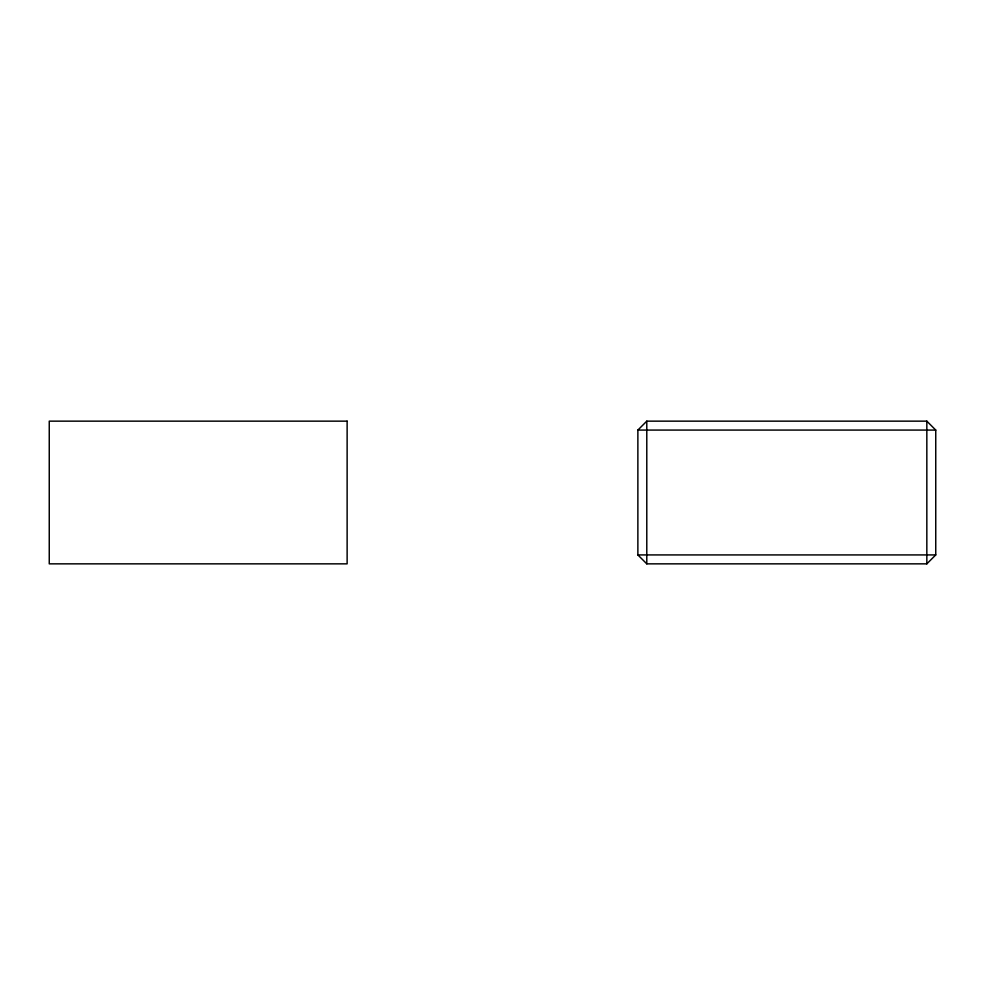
<?xml version="1.0" encoding="UTF-8"?>
<svg xmlns="http://www.w3.org/2000/svg" width="985" height="985" viewBox="0 0 985 985"><rect width="100%" height="100%" fill="white"/><g stroke="black" fill="none" stroke-linecap="round" stroke-linejoin="round"><path stroke-width="1.48" d="M637.874 430.076L646.788 421.149L926.836 421.149L935.75 430.076L935.75 554.924L926.836 563.851L646.788 563.851L637.874 554.924L637.874 430.076L935.75 430.076M637.874 554.924L935.75 554.924M926.836 421.149L926.836 563.851M646.788 421.149L646.788 563.851M347.126 421.149L49.25 421.149L49.25 563.851L347.126 563.851L347.126 421.149"/></g></svg>
